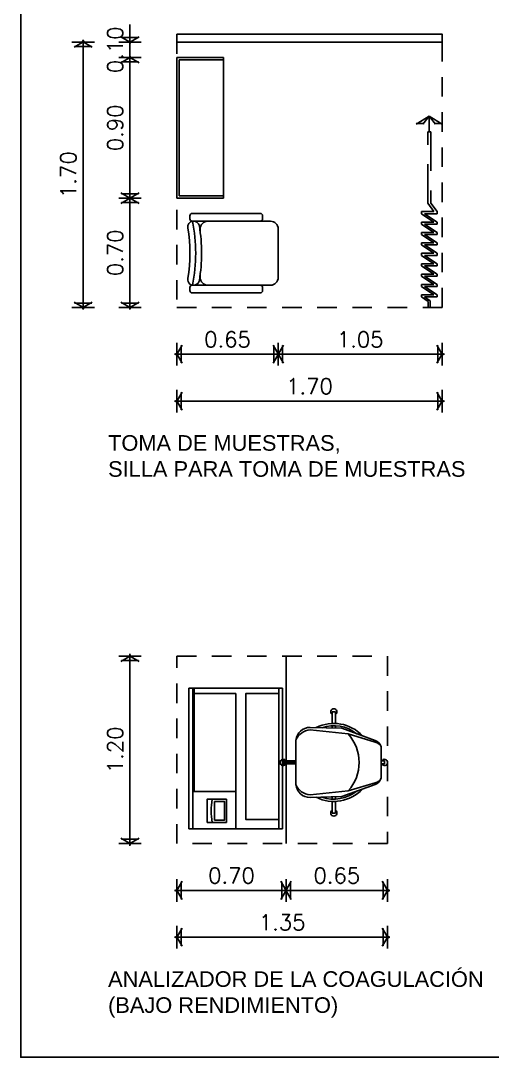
# Model space of a CAD drawing. Header units: millimetres. Extents: x 0 to 53.7, y -32.2 to -5.1.
# Drawn here: x 17.97 to 20.99, y -29.6 to -22.96 of the extents above; entities that cross this region are included whole.
import ezdxf

# ---------------------------------------------------------------- set-up
doc = ezdxf.new("R2010")
doc.units = ezdxf.units.MM
doc.header["$MEASUREMENT"] = 0
doc.linetypes.add('DASHED2', pattern=[0.375, 0.25, -0.125])
doc.linetypes.add('HIDDEN2', pattern=[0.1875, 0.125, -0.0625])
for name, color, linetype in [('Can', 6, 'Continuous'), ('Cot', 8, 'Continuous'), ('Mob', 8, 'Continuous'), ('Proy', 9, 'HIDDEN2'), ('Tex', 2, 'Continuous')]:
    doc.layers.add(name, color=color, linetype=linetype)
doc.styles.add('ARIAL', font='arial.ttf')
doc.styles.add('ROMANS', font='romans.shx')
doc.dimstyles.new('PAÑO', dxfattribs={"dimscale": 0.5, "dimtxt": 0.2, "dimasz": 0.1, "dimexe": 0.18, "dimexo": 0.0625, "dimgap": 0.09, "dimtad": 1, "dimzin": 0, "dimdsep": 46, "dimtxsty": 'ROMANS', "dimblk1": 'COTP', "dimblk2": 'COTP', "dimsah": 1, "dimcen": 0.09, "dimse1": 1, "dimse2": 1, "dimclrd": 256, "dimclrt": 2, "dimaunit": 1, "dimadec": 0, "dimazin": 0, "dimtfac": 1, "dimtix": 1, "dimtmove": 2, "dimatfit": 0, "dimldrblk": 'COTP', "dimfxl": 0.18, "dimtolj": 1, "dimtzin": 0, "dimarcsym": 0})

# ---------------------------------------------------------------- blocks, each defined once
blk = doc.blocks.new('MESA TOMA MUESTRAS SAN')
at = {"linetype": 'Continuous'}
for p, q in [((-0.3, 0), (-0.3, 0.9)), ((-0.3, 0.9), (0, 0.9)), ((-0.285, 0.015), (-0.285, 0.885)), ((-0.285, 0.885), (0, 0.885)), ((0, 0), (0, 0.9)), ((-0.3, 0), (0, 0)), ((-0.285, 0.015), (0, 0.015))]:
    blk.add_line(p, q, dxfattribs=at)
blk = doc.blocks.new('silla de trineo')
at = {"linetype": 'Continuous', "ltscale": 0.01}
for p, q in [((-0.255, 0.5512), (-0.255, 0.115)), ((-0.22, 0.5662), (-0.24, 0.5662)), ((-0.205, 0.5512), (-0.205, 0.05)), ((0.205, 0.05), (0.205, 0.5512)), ((0.24, 0.5662), (0.22, 0.5662)), ((0.255, 0.115), (0.255, 0.5512)), ((-0.143, 0.5008), (-0.155, 0.5008)), ((0.155, 0.5008), (0.143, 0.5008)), ((-0.24, 0.1), (-0.22, 0.1)), ((0.22, 0.1), (0.24, 0.1)), ((-0.155, 0), (0.155, 0))]:
    blk.add_line(p, q, dxfattribs=at)
for centre, radius, start, end in [((-0.24, 0.5512), 0.015, 90, 180), ((-0.22, 0.5512), 0.015, 0, 90), ((-0.1686, 0.5425), 0.0375, 80.65019, 260.65019), ((0, 1.5662), 1.0375, 258.57915, 281.42085), ((0, 1.5662), 1, 260.65019, 279.34981), ((0.1686, 0.5425), 0.0375, 279.34981, 99.34981), ((0.22, 0.5512), 0.015, 90, 180), ((0.24, 0.5512), 0.015, 0, 90), ((-0.155, 0.4508), 0.05, 90, 180), ((0, 1.5662), 1.075, 260.65019, 279.34981), ((0.155, 0.4508), 0.05, 0, 90), ((-0.24, 0.115), 0.015, 180, 270), ((-0.22, 0.115), 0.015, 270, 0), ((0.22, 0.115), 0.015, 180, 270), ((0.24, 0.115), 0.015, 270, 0), ((-0.155, 0.05), 0.05, 180, 270), ((0.155, 0.05), 0.05, 270, 0)]:
    blk.add_arc(centre, radius, start, end, dxfattribs=at)
blk = doc.blocks.new('CORTINA')
at = {"linetype": 'DASHED2'}
for p, q in [((1.173, 0.083), (1.1771, 0.0764)), ((1.2247, -0.0001), (1.173, 0.083)), ((1.1771, 0.083), (1.1771, 0.0311)), ((1.1771, 0.0764), (1.1771, 0.083)), ((0, 0.0067), (0, -0.0067)), ((0.0422, 0.0067), (0, 0.0067)), ((0.0667, -0.03), (0.0422, 0.0067)), ((0.0667, 0.05), (0.0667, -0.03)), ((0.08, 0.05), (0.0667, 0.05)), ((0.1333, -0.03), (0.08, 0.05)), ((0.08, 0.03), (0.1333, -0.05)), ((0.08, -0.05), (0.08, 0.03)), ((0.1333, 0.05), (0.1333, -0.03)), ((0.1467, 0.05), (0.1333, 0.05)), ((0.2, -0.03), (0.1467, 0.05)), ((0.1467, 0.03), (0.2, -0.05)), ((0.1467, -0.05), (0.1467, 0.03)), ((0.2, 0.05), (0.2, -0.03)), ((0.2133, 0.05), (0.2, 0.05)), ((0.2667, -0.03), (0.2133, 0.05)), ((0.2133, 0.03), (0.2667, -0.05)), ((0.2133, -0.05), (0.2133, 0.03)), ((0.2667, 0.05), (0.2667, -0.03)), ((0.28, 0.05), (0.2667, 0.05)), ((0.3333, -0.03), (0.28, 0.05)), ((0.28, 0.03), (0.3333, -0.05)), ((0.28, -0.05), (0.28, 0.03)), ((0.3333, 0.05), (0.3333, -0.03)), ((0.3467, 0.05), (0.3333, 0.05)), ((0.4, -0.03), (0.3467, 0.05)), ((0.3467, 0.03), (0.4, -0.05)), ((0.3467, -0.05), (0.3467, 0.03)), ((0.4, 0.05), (0.4, -0.03)), ((0.4133, 0.05), (0.4, 0.05)), ((0.4667, -0.03), (0.4133, 0.05)), ((0.4133, 0.03), (0.4667, -0.05)), ((0.4133, -0.05), (0.4133, 0.03)), ((0.4667, 0.05), (0.4667, -0.03)), ((0.48, 0.05), (0.4667, 0.05)), ((0.5333, -0.03), (0.48, 0.05)), ((0.48, 0.03), (0.5333, -0.05)), ((0.48, -0.05), (0.48, 0.03)), ((0.5333, 0.05), (0.5333, -0.03)), ((0.5467, 0.05), (0.5333, 0.05)), ((0.6, -0.03), (0.5467, 0.05)), ((0.5467, 0.03), (0.6, -0.05)), ((0.5467, -0.05), (0.5467, 0.03)), ((0.6, 0.05), (0.6, -0.03)), ((0.6133, 0.05), (0.6, 0.05)), ((0.6667, 0.0101), (0.6133, 0.05)), ((0.6133, 0.03), (0.6667, -0.0099)), ((0.6133, -0.05), (0.6133, 0.03)), ((1.1247, 0.0101), (0.6667, 0.0101)), ((1.1247, -0.0099), (1.1247, 0.0101)), ((1.173, 0.041), (1.2247, -0.0001)), ((1.1771, 0.0377), (1.173, 0.041)), ((1.1771, 0.0311), (1.1771, 0.0377)), ((0, -0.0067), (0.0378, -0.0067)), ((0.0378, -0.0067), (0.0667, -0.05)), ((0.0667, -0.05), (0.08, -0.05)), ((0.1333, -0.05), (0.1467, -0.05)), ((0.2, -0.05), (0.2133, -0.05)), ((0.2667, -0.05), (0.28, -0.05)), ((0.28, -0.05), (0.28, -0.05)), ((0.28, -0.05), (0.28, -0.05)), ((0.3333, -0.05), (0.3467, -0.05)), ((0.4, -0.05), (0.4133, -0.05)), ((0.4667, -0.05), (0.48, -0.05)), ((0.5333, -0.05), (0.5467, -0.05)), ((0.5467, -0.05), (0.5467, -0.05)), ((0.5467, -0.05), (0.5467, -0.05)), ((0.6, -0.05), (0.6133, -0.05)), ((0.6667, -0.0099), (1.1247, -0.0099)), ((1.1247, -0.0001), (1.2247, -0.0001)), ((1.173, -0.0832), (1.2247, -0.0001)), ((1.2247, -0.0001), (1.173, -0.0412)), ((1.173, -0.0412), (1.1771, -0.0379)), ((1.1771, -0.0313), (1.1771, -0.0832)), ((1.1771, -0.0379), (1.1771, -0.0313)), ((1.1771, -0.0766), (1.173, -0.0832)), ((1.1771, -0.0832), (1.1771, -0.0766))]:
    blk.add_line(p, q, dxfattribs=at)
blk = doc.blocks.new('COTP')
at = {"color": 0}
for p, q in [((0, -1.45), (0, 1.45)), ((-2.24, 0), (0.28, 0))]:
    blk.add_line(p, q, dxfattribs=at)
at = {"color": 2}
for p, q in [((0.1, -0.17), (-0.67, 1.16)), ((0.1, 0.17), (-0.67, -1.16)), ((-0.56, -1.11), (-0.56, 1.11))]:
    blk.add_line(p, q, dxfattribs=at)
blk = doc.blocks.new('*D198')
at = {"layer": 'Cot', "lineweight": -2, "transparency": 16777216}
for p, q in [((18.6656, -23.0446), (18.6656, -22.9946)), ((18.6656, -23.0946), (18.6656, -23.1946)), ((18.6656, -23.2446), (18.6656, -23.2946))]:
    blk.add_line(p, q, dxfattribs=at)
at = {"layer": 'Defpoints', "color": 0, "transparency": 16777216}
for p in [(18.9656, -23.0946), (18.6656, -23.1946), (18.9656, -23.1946)]:
    blk.add_point(p, dxfattribs=at)
at = {"layer": 'Cot', "lineweight": -2, "transparency": 16777216, "xscale": 0.05, "yscale": 0.05, "zscale": 0.05}
for p, rotation in [((18.6656, -23.0946), 270), ((18.6656, -23.1946), 90)]:
    blk.add_blockref('COTP', p, dxfattribs=dict(at, rotation=rotation))
at = {"layer": 'Cot', "color": 2, "transparency": 16777216, "insert": (18.5706, -23.1446), "char_height": 0.1, "attachment_point": 5, "rotation": 90, "style": 'ROMANS'}
blk.add_mtext('\\A1;0.10', dxfattribs=at)
blk = doc.blocks.new('*D199')
at = {"layer": 'Cot', "lineweight": -2, "transparency": 16777216}
blk.add_line((18.6656, -23.2446), (18.6656, -24.0446), dxfattribs=at)
at = {"layer": 'Defpoints', "color": 0, "transparency": 16777216}
for p in [(18.9656, -23.1946), (18.6656, -24.0946), (18.9656, -24.0946)]:
    blk.add_point(p, dxfattribs=at)
at = {"layer": 'Cot', "lineweight": -2, "transparency": 16777216, "xscale": 0.05, "yscale": 0.05, "zscale": 0.05}
for p, rotation in [((18.6656, -23.1946), 90), ((18.6656, -24.0946), 270)]:
    blk.add_blockref('COTP', p, dxfattribs=dict(at, rotation=rotation))
at = {"layer": 'Cot', "color": 2, "transparency": 16777216, "insert": (18.5706, -23.6446), "char_height": 0.1, "attachment_point": 5, "rotation": 90, "style": 'ROMANS'}
blk.add_mtext('\\A1;0.90', dxfattribs=at)
blk = doc.blocks.new('*D200')
at = {"layer": 'Cot', "lineweight": -2, "transparency": 16777216}
blk.add_line((18.6656, -24.1446), (18.6656, -24.7446), dxfattribs=at)
at = {"layer": 'Defpoints', "color": 0, "transparency": 16777216}
for p in [(18.9656, -24.0946), (18.6656, -24.7946), (18.9656, -24.7946)]:
    blk.add_point(p, dxfattribs=at)
at = {"layer": 'Cot', "lineweight": -2, "transparency": 16777216, "xscale": 0.05, "yscale": 0.05, "zscale": 0.05}
for p, rotation in [((18.6656, -24.0946), 90), ((18.6656, -24.7946), 270)]:
    blk.add_blockref('COTP', p, dxfattribs=dict(at, rotation=rotation))
at = {"layer": 'Cot', "color": 2, "transparency": 16777216, "insert": (18.5706, -24.4446), "char_height": 0.1, "attachment_point": 5, "rotation": 90, "style": 'ROMANS'}
blk.add_mtext('\\A1;0.70', dxfattribs=at)
blk = doc.blocks.new('*D201')
at = {"layer": 'Cot', "lineweight": -2, "transparency": 16777216}
blk.add_line((18.3656, -24.7446), (18.3656, -23.1446), dxfattribs=at)
at = {"layer": 'Defpoints', "color": 0, "transparency": 16777216}
for p in [(18.3656, -23.0946), (18.9656, -23.0946), (18.9656, -24.7946)]:
    blk.add_point(p, dxfattribs=at)
at = {"layer": 'Cot', "lineweight": -2, "transparency": 16777216, "xscale": 0.05, "yscale": 0.05, "zscale": 0.05}
for p, rotation in [((18.3656, -23.0946), 90), ((18.3656, -24.7946), 270)]:
    blk.add_blockref('COTP', p, dxfattribs=dict(at, rotation=rotation))
at = {"layer": 'Cot', "color": 2, "transparency": 16777216, "insert": (18.2706, -23.9446), "char_height": 0.1, "attachment_point": 5, "rotation": 90, "style": 'ROMANS'}
blk.add_mtext('\\A1;1.70', dxfattribs=at)
blk = doc.blocks.new('*D202')
at = {"layer": 'Cot', "lineweight": -2, "transparency": 16777216}
blk.add_line((19.0156, -25.0946), (19.5653, -25.0946), dxfattribs=at)
at = {"layer": 'Defpoints', "color": 0, "transparency": 16777216}
for p in [(19.6153, -24.4473), (18.9656, -24.7946), (19.6153, -25.0946)]:
    blk.add_point(p, dxfattribs=at)
at = {"layer": 'Cot', "lineweight": -2, "transparency": 16777216, "xscale": 0.05, "yscale": 0.05, "zscale": 0.05, "rotation": 180}
blk.add_blockref('COTP', (18.9656, -25.0946), dxfattribs=at)
at = {"layer": 'Cot', "lineweight": -2, "transparency": 16777216, "xscale": 0.05, "yscale": 0.05, "zscale": 0.05}
blk.add_blockref('COTP', (19.6153, -25.0946), dxfattribs=at)
at = {"layer": 'Cot', "color": 2, "transparency": 16777216, "insert": (19.2904, -24.9996), "char_height": 0.1, "attachment_point": 5, "style": 'ROMANS'}
blk.add_mtext('\\A1;0.65', dxfattribs=at)
blk = doc.blocks.new('*D203')
at = {"layer": 'Cot', "lineweight": -2, "transparency": 16777216}
blk.add_line((19.6653, -25.0946), (20.6156, -25.0946), dxfattribs=at)
at = {"layer": 'Defpoints', "color": 0, "transparency": 16777216}
for p in [(19.6153, -24.4473), (20.6656, -24.7946), (20.6656, -25.0946)]:
    blk.add_point(p, dxfattribs=at)
at = {"layer": 'Cot', "lineweight": -2, "transparency": 16777216, "xscale": 0.05, "yscale": 0.05, "zscale": 0.05, "rotation": 180}
blk.add_blockref('COTP', (19.6153, -25.0946), dxfattribs=at)
at = {"layer": 'Cot', "lineweight": -2, "transparency": 16777216, "xscale": 0.05, "yscale": 0.05, "zscale": 0.05}
blk.add_blockref('COTP', (20.6656, -25.0946), dxfattribs=at)
at = {"layer": 'Cot', "color": 2, "transparency": 16777216, "insert": (20.1404, -24.9996), "char_height": 0.1, "attachment_point": 5, "style": 'ROMANS'}
blk.add_mtext('\\A1;1.05', dxfattribs=at)
blk = doc.blocks.new('*D204')
at = {"layer": 'Cot', "lineweight": -2, "transparency": 16777216}
blk.add_line((19.0156, -25.3946), (20.6156, -25.3946), dxfattribs=at)
at = {"layer": 'Defpoints', "color": 0, "transparency": 16777216}
for p in [(18.9656, -24.7946), (20.6656, -24.7946), (20.6656, -25.3946)]:
    blk.add_point(p, dxfattribs=at)
at = {"layer": 'Cot', "lineweight": -2, "transparency": 16777216, "xscale": 0.05, "yscale": 0.05, "zscale": 0.05, "rotation": 180}
blk.add_blockref('COTP', (18.9656, -25.3946), dxfattribs=at)
at = {"layer": 'Cot', "lineweight": -2, "transparency": 16777216, "xscale": 0.05, "yscale": 0.05, "zscale": 0.05}
blk.add_blockref('COTP', (20.6656, -25.3946), dxfattribs=at)
at = {"layer": 'Cot', "color": 2, "transparency": 16777216, "insert": (19.8156, -25.2996), "char_height": 0.1, "attachment_point": 5, "style": 'ROMANS'}
blk.add_mtext('\\A1;1.70', dxfattribs=at)
blk = doc.blocks.new('anañizador de coagulacion')
for p, q in [((0, 0.9), (0.6, 0.9)), ((0, 0.9), (0.25, 0.9)), ((0, 0), (0, 0.9)), ((0, 0.9), (0.6, 0.9)), ((0.0245, 0.9), (0.0245, 0)), ((0.0345, 0.9), (0.0345, 0.2373)), ((0.3, 0.8656), (0.0345, 0.8656)), ((0.3, 0), (0.3, 0.8656)), ((0.5756, 0), (0.5756, 0.9)), ((0.6, 0.9), (0.6, 0)), ((0.3, 0.2373), (0.0245, 0.2373)), ((0.6, 0), (0, 0))]:
    blk.add_line(p, q)
for points in [[(0.5756, 0.8656), (0.5756, 0.0595), (0.3641, 0.0595), (0.3641, 0.8656)], [(0.1158, 0.0399), (0.1158, 0.1887), (0.2402, 0.1887), (0.2402, 0.0399)], [(0.1642, 0.0553), (0.1642, 0.1734), (0.2283, 0.1734), (0.2283, 0.0553)]]:
    blk.add_lwpolyline(points, close=True)
blk.add_arc((0.5345, 0.1145), 0.3925, 169.10217, 190.95466)
blk = doc.blocks.new('MASAGICB')
at = {"linetype": 'Continuous'}
for p, q in [((0, 0.412), (-0.1012, 0.412)), ((-0.01, 0.432), (-0.01, 0.412)), ((-0.01, 0.432), (0.01, 0.432)), ((0, 0.412), (0.1012, 0.412)), ((0.01, 0.432), (0.01, 0.412)), ((-0.2187, 0.1586), (-0.1412, 0.372)), ((-0.1823, 0.1992), (-0.1296, 0.3732)), ((0.1823, 0.1992), (0.1296, 0.3732)), ((0.2187, 0.1586), (0.1412, 0.372)), ((-0.2187, 0.1586), (-0.224, -0.044)), ((-0.1823, 0.1992), (-0.2078, -0.0445)), ((0.1823, 0.1992), (0.2078, -0.0445)), ((0.2187, 0.1586), (0.224, -0.044)), ((-0.324, 0.118), (-0.2498, 0.118)), ((-0.324, 0.118), (-0.324, 0.098)), ((-0.324, 0.098), (-0.2498, 0.098)), ((-0.2348, 0.118), (-0.2198, 0.118)), ((-0.2348, 0.098), (-0.2203, 0.098)), ((0.2198, 0.118), (0.2348, 0.118)), ((0.2203, 0.098), (0.2348, 0.098)), ((0.2498, 0.118), (0.324, 0.118)), ((0.2498, 0.098), (0.324, 0.098)), ((0.324, 0.118), (0.324, 0.098)), ((-0.1418, -0.135), (0.1418, -0.135)), ((-0.01, -0.135), (-0.01, -0.216)), ((0, -0.135), (0, -0.216)), ((0.01, -0.135), (0.01, -0.216)), ((-0.01, -0.216), (0.01, -0.216))]:
    blk.add_line(p, q, dxfattribs=at)
for centre, radius, start, end in [((-0.0776, 0.3483), 0.0679, 110.37518, 159.62482), ((-0.0784, 0.3655), 0.0518, 116.1486, 171.44361), ((0, 0.432), 0.02, 300, 240), ((0.0776, 0.3483), 0.0679, 20.37518, 69.62482), ((0.0784, 0.3655), 0.0518, 8.55639, 63.8514), ((0, 0.108), 0.25, 133.0997, 206.88393), ((0, 0), 0.27, 47.53996, 132.46004), ((0, 0.108), 0.25, 333.11607, 46.9003), ((0, 0.108), 0.235, 141.54518, 199.11902), ((0, 0.108), 0.235, 340.88098, 38.45482), ((-0.324, 0.108), 0.02, 30, 330), ((0.324, 0.108), 0.02, 210, 150), ((-0.1348, -0.046), 0.0893, 178.71079, 265.50667), ((-0.1021, -0.0367), 0.106, 184.17446, 248.03056), ((0.1348, -0.046), 0.0893, 274.49333, 1.28921), ((0.1021, -0.0367), 0.106, 291.96944, 355.82554), ((0, -0.216), 0.02, 120, 60)]:
    blk.add_arc(centre, radius, start, end, dxfattribs=at)
blk = doc.blocks.new('*D239')
at = {"layer": 'Cot', "lineweight": -2, "transparency": 16777216}
blk.add_line((18.6656, -28.1787), (18.6656, -27.0787), dxfattribs=at)
at = {"layer": 'Defpoints', "color": 0, "transparency": 16777216}
for p in [(18.6656, -27.0287), (18.9656, -27.0287), (18.9656, -28.2287)]:
    blk.add_point(p, dxfattribs=at)
at = {"layer": 'Cot', "lineweight": -2, "transparency": 16777216, "xscale": 0.05, "yscale": 0.05, "zscale": 0.05}
for p, rotation in [((18.6656, -27.0287), 90), ((18.6656, -28.2287), 270)]:
    blk.add_blockref('COTP', p, dxfattribs=dict(at, rotation=rotation))
at = {"layer": 'Cot', "color": 2, "transparency": 16777216, "insert": (18.5706, -27.6287), "char_height": 0.1, "attachment_point": 5, "rotation": 90, "style": 'ROMANS'}
blk.add_mtext('\\A1;1.20', dxfattribs=at)
blk = doc.blocks.new('*D240')
at = {"layer": 'Cot', "lineweight": -2, "transparency": 16777216}
blk.add_line((19.0156, -28.5287), (19.6156, -28.5287), dxfattribs=at)
at = {"layer": 'Defpoints', "color": 0, "transparency": 16777216}
for p in [(18.9656, -28.2287), (19.6656, -28.2287), (19.6656, -28.5287)]:
    blk.add_point(p, dxfattribs=at)
at = {"layer": 'Cot', "lineweight": -2, "transparency": 16777216, "xscale": 0.05, "yscale": 0.05, "zscale": 0.05, "rotation": 180}
blk.add_blockref('COTP', (18.9656, -28.5287), dxfattribs=at)
at = {"layer": 'Cot', "lineweight": -2, "transparency": 16777216, "xscale": 0.05, "yscale": 0.05, "zscale": 0.05}
blk.add_blockref('COTP', (19.6656, -28.5287), dxfattribs=at)
at = {"layer": 'Cot', "color": 2, "transparency": 16777216, "insert": (19.3156, -28.4337), "char_height": 0.1, "attachment_point": 5, "style": 'ROMANS'}
blk.add_mtext('\\A1;0.70', dxfattribs=at)
blk = doc.blocks.new('*D241')
at = {"layer": 'Cot', "lineweight": -2, "transparency": 16777216}
blk.add_line((19.7156, -28.5287), (20.2656, -28.5287), dxfattribs=at)
at = {"layer": 'Defpoints', "color": 0, "transparency": 16777216}
for p in [(19.6656, -28.2287), (20.3156, -28.2287), (20.3156, -28.5287)]:
    blk.add_point(p, dxfattribs=at)
at = {"layer": 'Cot', "lineweight": -2, "transparency": 16777216, "xscale": 0.05, "yscale": 0.05, "zscale": 0.05, "rotation": 180}
blk.add_blockref('COTP', (19.6656, -28.5287), dxfattribs=at)
at = {"layer": 'Cot', "lineweight": -2, "transparency": 16777216, "xscale": 0.05, "yscale": 0.05, "zscale": 0.05}
blk.add_blockref('COTP', (20.3156, -28.5287), dxfattribs=at)
at = {"layer": 'Cot', "color": 2, "transparency": 16777216, "insert": (19.9906, -28.4337), "char_height": 0.1, "attachment_point": 5, "style": 'ROMANS'}
blk.add_mtext('\\A1;0.65', dxfattribs=at)
blk = doc.blocks.new('*D242')
at = {"layer": 'Cot', "lineweight": -2, "transparency": 16777216}
blk.add_line((20.2656, -28.8287), (19.0156, -28.8287), dxfattribs=at)
at = {"layer": 'Defpoints', "color": 0, "transparency": 16777216}
for p in [(18.9656, -28.2287), (20.3156, -28.2287), (18.9656, -28.8287)]:
    blk.add_point(p, dxfattribs=at)
at = {"layer": 'Cot', "lineweight": -2, "transparency": 16777216, "xscale": 0.05, "yscale": 0.05, "zscale": 0.05, "rotation": 180}
blk.add_blockref('COTP', (18.9656, -28.8287), dxfattribs=at)
at = {"layer": 'Cot', "lineweight": -2, "transparency": 16777216, "xscale": 0.05, "yscale": 0.05, "zscale": 0.05}
blk.add_blockref('COTP', (20.3156, -28.8287), dxfattribs=at)
at = {"layer": 'Cot', "color": 2, "transparency": 16777216, "insert": (19.6406, -28.7337), "char_height": 0.1, "attachment_point": 5, "style": 'ROMANS'}
blk.add_mtext('\\A1;1.35', dxfattribs=at)

msp = doc.modelspace()

# ---------------------------------------------------------------- linework, layer by layer
at = {"layer": 'Can'}
msp.add_lwpolyline([(18.9656, -23.0946), (20.6656, -23.0946), (20.6656, -23.0446), (18.9656, -23.0446)], dxfattribs=at)
at = {"layer": 'Mob'}
msp.add_line((19.6656, -27.0287), (19.6656, -28.2287), dxfattribs=at)
at = {"layer": 'Proy'}
for points in [[(18.9656, -24.7946), (20.6656, -24.7946), (20.6656, -23.0446), (18.9656, -23.0446)], [(18.9656, -27.0287), (20.3156, -27.0287), (20.3156, -28.2287), (18.9656, -28.2287)]]:
    msp.add_lwpolyline(points, close=True, dxfattribs=at)
at = {"layer": 'Tex'}
msp.add_lwpolyline([(17.9656, -18.8478), (17.9656, -29.5978), (34.9656, -29.5978), (34.9656, -18.8478)], close=True, dxfattribs=at)

# ---------------------------------------------------------------- block references
at = {"layer": 'Mob', "linetype": 'Continuous'}
msp.add_blockref('MESA TOMA MUESTRAS SAN', (19.2656, -24.0946), dxfattribs=at)
at = {"layer": 'Mob', "xscale": -1, "rotation": 270}
msp.add_blockref('CORTINA', (20.5825, -24.7946), dxfattribs=at)
at = {"layer": 'Mob'}
for name, p, rotation in [('silla de trineo', (19.6153, -24.4473), 90), ('MASAGICB', (19.8636, -27.7093), 270)]:
    msp.add_blockref(name, p, dxfattribs=dict(at, rotation=rotation))
msp.add_blockref('anañizador de coagulacion', (19.0431, -28.1336), dxfattribs=at)

# ---------------------------------------------------------------- texts
at = {"layer": 'Tex', "char_height": 0.1, "width": 3.95116, "attachment_point": 1, "style": 'ARIAL'}
for s, insert in [('{\\C2;TOMA DE MUESTRAS, \\PSILLA PARA TOMA DE MUESTRAS}', (18.5251, -25.6128)), ('{\\C2;ANALIZADOR DE LA COAGULACIÓN \\P(BAJO RENDIMIENTO)}', (18.5251, -29.0469))]:
    msp.add_mtext(s, dxfattribs=dict(at, insert=insert))

# ---------------------------------------------------------------- dimensions: what is measured, and where the dimension line sits
at = {"layer": 'Cot'}
for base, p1, p2, picture, middle in [((18.6656, -23.1946), (18.9656, -23.0946), (18.9656, -23.1946), '*D198', (18.5706, -23.1446)), ((18.3656, -23.0946), (18.9656, -24.7946), (18.9656, -23.0946), '*D201', (18.2706, -23.9446)), ((18.6656, -24.0946), (18.9656, -23.1946), (18.9656, -24.0946), '*D199', (18.5706, -23.6446)), ((18.6656, -24.7946), (18.9656, -24.0946), (18.9656, -24.7946), '*D200', (18.5706, -24.4446)), ((18.6656, -27.0287), (18.9656, -28.2287), (18.9656, -27.0287), '*D239', (18.5706, -27.6287))]:
    dim = msp.add_linear_dim(base=base, p1=p1, p2=p2, angle=90, dimstyle='PAÑO', dxfattribs=at)
    dim.commit()
    dim.dimension.update_dxf_attribs({"geometry": picture, "text_midpoint": middle})
for base, p1, p2, picture, middle in [((19.6153, -25.0946), (18.9656, -24.7946), (19.6153, -24.4473), '*D202', (19.2904, -24.9996)), ((20.6656, -25.0946), (19.6153, -24.4473), (20.6656, -24.7946), '*D203', (20.1404, -24.9996)), ((20.6656, -25.3946), (18.9656, -24.7946), (20.6656, -24.7946), '*D204', (19.8156, -25.2996)), ((19.6656, -28.5287), (18.9656, -28.2287), (19.6656, -28.2287), '*D240', (19.3156, -28.4337)), ((18.9656, -28.8287), (20.3156, -28.2287), (18.9656, -28.2287), '*D242', (19.6406, -28.7337)), ((20.3156, -28.5287), (19.6656, -28.2287), (20.3156, -28.2287), '*D241', (19.9906, -28.4337))]:
    dim = msp.add_linear_dim(base=base, p1=p1, p2=p2, dimstyle='PAÑO', dxfattribs=at)
    dim.commit()
    dim.dimension.update_dxf_attribs({"geometry": picture, "text_midpoint": middle})

doc.saveas('drawing.dxf')
